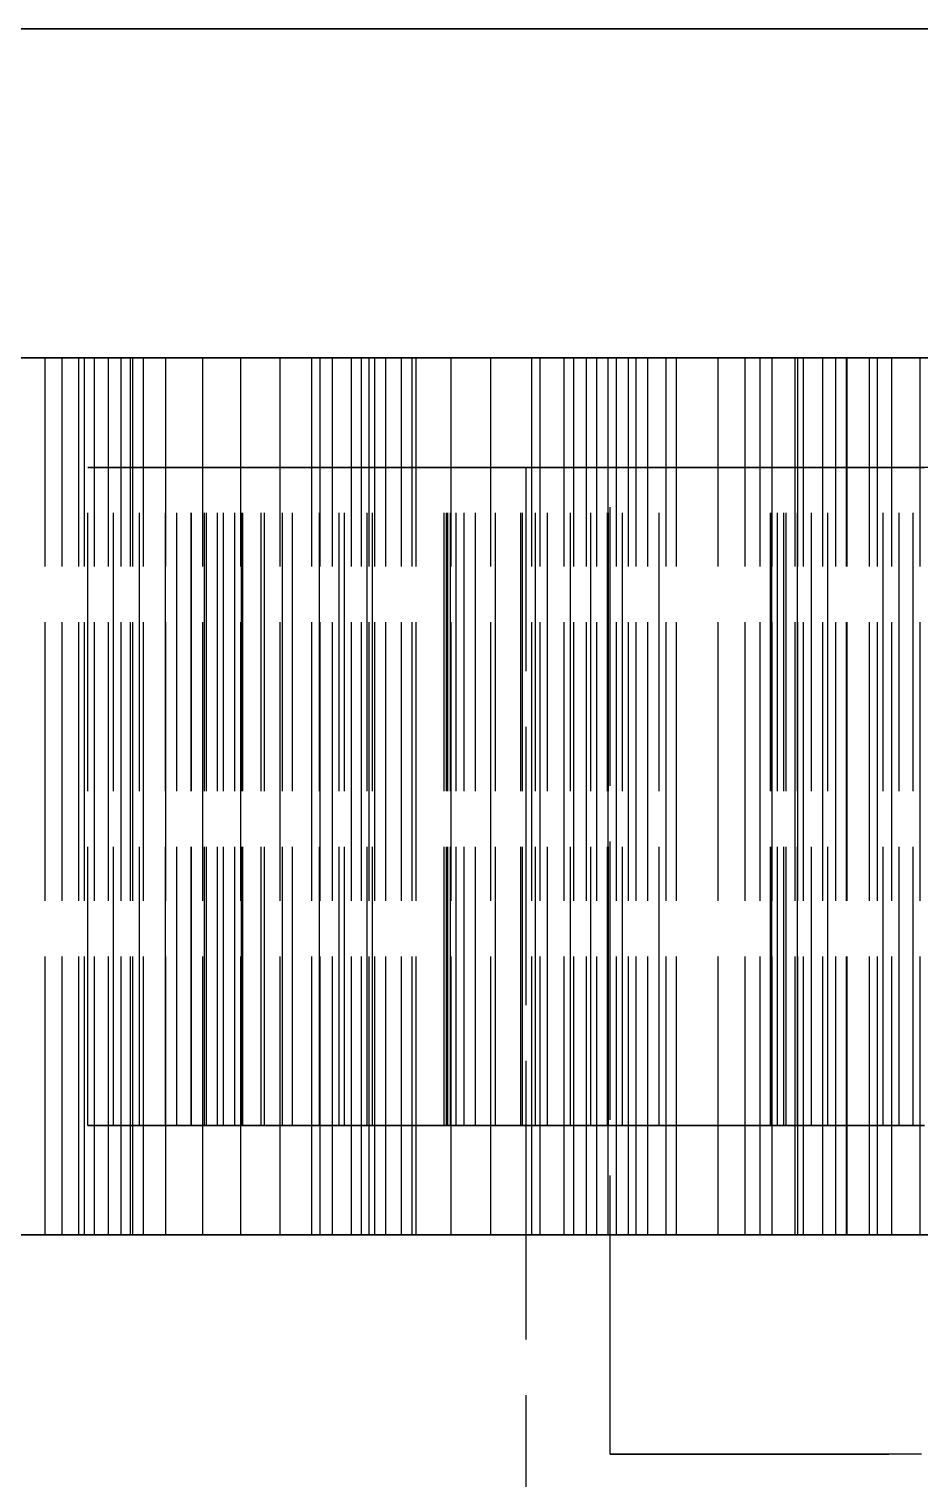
# Model space of a CAD drawing. Header units: millimetres. Extents: x -13 to 276, y -50 to 157.
# Drawn here: x 35.48 to 39.54, y 137.9 to 144.51 of the extents above; entities that cross this region are included whole.
import ezdxf

# ---------------------------------------------------------------- set-up
doc = ezdxf.new("R2010")
doc.units = ezdxf.units.MM
doc.linetypes.add('DASHED', pattern=[1.524, 1.27, -0.254])
doc.layers.add('HIDDEN', color=8, linetype='DASHED')
doc.layers.add('VISIBLE', color=7, linetype='CONTINUOUS')

msp = doc.modelspace()

# ---------------------------------------------------------------- linework, layer by layer
at = {"layer": 'HIDDEN'}
for points in [[(34.77381, 144.51), (35.53571, 144.51), (36.29762, 144.51), (37.05952, 144.51), (37.82143, 144.51), (38.58333, 144.51), (39.34524, 144.51), (40.10714, 144.51), (40.86905, 144.51), (41.63095, 144.51), (42.39286, 144.51), (43.15476, 144.51), (43.91667, 144.51), (44.67857, 144.51), (45.44048, 144.51), (46.20238, 144.51), (46.96429, 144.51), (47.72619, 144.51), (48.4881, 144.51), (49.25, 144.51)], [(44.375, 143.01), (43.76786, 143.01), (43.16071, 143.01), (42.55357, 143.01), (41.94643, 143.01), (41.33929, 143.01), (40.73214, 143.01), (40.125, 143.01), (39.51786, 143.01), (38.91071, 143.01), (38.30357, 143.01), (37.69643, 143.01), (37.08929, 143.01), (36.48214, 143.01), (35.875, 143.01), (35.26786, 143.01)], [(35.26786, 143.01), (35.875, 143.01), (36.48214, 143.01), (37.08929, 143.01), (37.69643, 143.01), (38.30357, 143.01), (38.91071, 143.01), (39.51786, 143.01), (40.125, 143.01), (40.73214, 143.01), (41.33929, 143.01), (41.94643, 143.01), (42.55357, 143.01), (43.16071, 143.01), (43.76786, 143.01), (44.375, 143.01)], [(47.25, 143.01), (46.55159, 143.01), (45.85317, 143.01), (45.15476, 143.01), (44.45635, 143.01), (43.75794, 143.01), (43.05952, 143.01), (42.36111, 143.01), (41.6627, 143.01), (40.96429, 143.01), (40.26587, 143.01), (39.56746, 143.01), (38.86905, 143.01), (38.17063, 143.01), (37.47222, 143.01), (36.77381, 143.01), (36.0754, 143.01), (35.37698, 143.01)], [(35.37698, 143.01), (36.0754, 143.01), (36.77381, 143.01), (37.47222, 143.01), (38.17063, 143.01), (38.86905, 143.01), (39.56746, 143.01), (40.26587, 143.01), (40.96429, 143.01), (41.6627, 143.01), (42.36111, 143.01), (43.05952, 143.01), (43.75794, 143.01), (44.45635, 143.01), (45.15476, 143.01), (45.85317, 143.01), (46.55159, 143.01), (47.25, 143.01)], [(35.55746, 143.01), (35.38294, 143.01)], [(35.38294, 143.01), (35.55746, 143.01)], [(35.73689, 143.01), (35.55746, 143.01)], [(35.55746, 143.01), (35.73689, 143.01)], [(35.55746, 139.01), (35.55746, 143.01)], [(35.55746, 139.01), (35.55746, 143.01)], [(35.94586, 143.01), (35.6345, 143.01)], [(35.6345, 143.01), (35.71131, 143.01)], [(35.71131, 143.01), (35.6345, 143.01)], [(35.6345, 143.01), (35.94586, 143.01)], [(35.6345, 139.01), (35.6345, 143.01)], [(35.6345, 139.01), (35.6345, 143.01)], [(35.71131, 143.01), (35.78155, 143.01)], [(35.78155, 143.01), (35.71131, 143.01)], [(35.71131, 139.01), (35.71131, 143.01)], [(35.71131, 139.01), (35.71131, 143.01)], [(36.00501, 143.01), (35.73689, 143.01)], [(35.73689, 143.01), (36.00501, 143.01)], [(35.73689, 139.01), (35.73689, 143.01)], [(35.73689, 139.01), (35.73689, 143.01)], [(35.78155, 143.01), (35.84574, 143.01)], [(35.84574, 143.01), (35.78155, 143.01)], [(35.78155, 139.01), (35.78155, 143.01)], [(35.78155, 139.01), (35.78155, 143.01)], [(35.84574, 143.01), (35.90423, 143.01)], [(35.90423, 143.01), (35.84574, 143.01)], [(35.84574, 139.01), (35.84574, 143.01)], [(35.84574, 139.01), (35.84574, 143.01)], [(35.90423, 143.01), (35.95725, 143.01)], [(35.95725, 143.01), (35.90423, 143.01)], [(35.90423, 139.01), (35.90423, 143.01)], [(35.90423, 139.01), (35.90423, 143.01)], [(36.10766, 143.01), (35.94586, 143.01)], [(35.94586, 143.01), (36.10766, 143.01)], [(35.94586, 139.01), (35.94586, 143.01)], [(35.94586, 139.01), (35.94586, 143.01)], [(35.95725, 143.01), (36.00501, 143.01)], [(36.00501, 143.01), (35.95725, 143.01)], [(35.95725, 139.01), (35.95725, 143.01)], [(35.95725, 139.01), (35.95725, 143.01)], [(36.00501, 139.01), (36.00501, 143.01)], [(36.00501, 139.01), (36.00501, 143.01)], [(36.27562, 143.01), (36.10766, 143.01)], [(36.10766, 143.01), (36.27562, 143.01)], [(36.10766, 139.01), (36.10766, 143.01)], [(36.10766, 139.01), (36.10766, 143.01)], [(36.44915, 143.01), (36.27562, 143.01)], [(36.27562, 143.01), (36.44915, 143.01)], [(36.27562, 139.01), (36.27562, 143.01)], [(36.27562, 139.01), (36.27562, 143.01)], [(36.6278, 143.01), (36.44915, 143.01)], [(36.44915, 143.01), (36.6278, 143.01)], [(36.44915, 139.01), (36.44915, 143.01)], [(36.44915, 139.01), (36.44915, 143.01)], [(36.81124, 143.01), (36.6278, 143.01)], [(36.6278, 143.01), (36.81124, 143.01)], [(36.6278, 139.01), (36.6278, 143.01)], [(36.6278, 139.01), (36.6278, 143.01)], [(37.05947, 143.01), (36.7733, 143.01)], [(36.7733, 143.01), (36.86629, 143.01)], [(36.86629, 143.01), (36.7733, 143.01)], [(36.7733, 143.01), (37.05947, 143.01)], [(36.7733, 139.01), (36.7733, 143.01)], [(36.7733, 139.01), (36.7733, 143.01)], [(36.9992, 143.01), (36.81124, 143.01)], [(36.81124, 143.01), (36.9992, 143.01)], [(36.81124, 139.01), (36.81124, 143.01)], [(36.81124, 139.01), (36.81124, 143.01)], [(36.86629, 143.01), (36.95321, 143.01)], [(36.95321, 143.01), (36.86629, 143.01)], [(36.86629, 139.01), (36.86629, 143.01)], [(36.86629, 139.01), (36.86629, 143.01)], [(36.95321, 143.01), (37.03452, 143.01)], [(37.03452, 143.01), (36.95321, 143.01)], [(36.95321, 139.01), (36.95321, 143.01)], [(36.95321, 139.01), (36.95321, 143.01)], [(37.24749, 143.01), (36.9992, 143.01)], [(36.9992, 143.01), (37.24749, 143.01)], [(36.9992, 139.01), (36.9992, 143.01)], [(36.9992, 139.01), (36.9992, 143.01)], [(37.03452, 143.01), (37.11054, 143.01)], [(37.11054, 143.01), (37.03452, 143.01)], [(37.03452, 139.01), (37.03452, 143.01)], [(37.03452, 139.01), (37.03452, 143.01)], [(37.23058, 143.01), (37.05947, 143.01)], [(37.05947, 143.01), (37.23058, 143.01)], [(37.05947, 139.01), (37.05947, 143.01)], [(37.05947, 139.01), (37.05947, 143.01)], [(37.11054, 143.01), (37.18147, 143.01)], [(37.18147, 143.01), (37.11054, 143.01)], [(37.11054, 139.01), (37.11054, 143.01)], [(37.11054, 139.01), (37.11054, 143.01)], [(37.18147, 143.01), (37.24749, 143.01)], [(37.24749, 143.01), (37.18147, 143.01)], [(37.18147, 139.01), (37.18147, 143.01)], [(37.18147, 139.01), (37.18147, 143.01)], [(37.40732, 143.01), (37.23058, 143.01)], [(37.23058, 143.01), (37.40732, 143.01)], [(37.23058, 139.01), (37.23058, 143.01)], [(37.23058, 139.01), (37.23058, 143.01)], [(37.24749, 139.01), (37.24749, 143.01)], [(37.24749, 139.01), (37.24749, 143.01)], [(37.58912, 143.01), (37.40732, 143.01)], [(37.40732, 143.01), (37.58912, 143.01)], [(37.40732, 139.01), (37.40732, 143.01)], [(37.40732, 139.01), (37.40732, 143.01)], [(37.77558, 143.01), (37.58912, 143.01)], [(37.58912, 143.01), (37.77558, 143.01)], [(37.58912, 139.01), (37.58912, 143.01)], [(37.58912, 139.01), (37.58912, 143.01)], [(37.96638, 143.01), (37.77558, 143.01)], [(37.77558, 143.01), (37.96638, 143.01)], [(37.77558, 139.01), (37.77558, 143.01)], [(37.77558, 139.01), (37.77558, 143.01)], [(38.07233, 143.01), (37.81378, 143.01)], [(37.81378, 143.01), (37.92217, 143.01)], [(37.92217, 143.01), (37.81378, 143.01)], [(37.81378, 143.01), (38.07233, 143.01)], [(37.81378, 139.01), (37.81378, 143.01)], [(37.81378, 139.01), (37.81378, 143.01)], [(37.92217, 143.01), (38.02503, 143.01)], [(38.02503, 143.01), (37.92217, 143.01)], [(37.92217, 139.01), (37.92217, 143.01)], [(37.92217, 139.01), (37.92217, 143.01)], [(38.16126, 143.01), (37.96638, 143.01)], [(37.96638, 143.01), (38.16126, 143.01)], [(37.96638, 139.01), (37.96638, 143.01)], [(37.96638, 139.01), (37.96638, 143.01)], [(38.02503, 143.01), (38.12276, 143.01)], [(38.12276, 143.01), (38.02503, 143.01)], [(38.02503, 139.01), (38.02503, 143.01)], [(38.02503, 139.01), (38.02503, 143.01)], [(38.25129, 143.01), (38.07233, 143.01)], [(38.07233, 143.01), (38.25129, 143.01)], [(38.07233, 139.01), (38.07233, 143.01)], [(38.07233, 139.01), (38.07233, 143.01)], [(38.12276, 143.01), (38.21565, 143.01)], [(38.21565, 143.01), (38.12276, 143.01)], [(38.12276, 139.01), (38.12276, 143.01)], [(38.12276, 139.01), (38.12276, 143.01)], [(38.38762, 143.01), (38.16126, 143.01)], [(38.16126, 143.01), (38.38762, 143.01)], [(38.16126, 139.01), (38.16126, 143.01)], [(38.16126, 139.01), (38.16126, 143.01)], [(38.21565, 143.01), (38.30389, 143.01)], [(38.30389, 143.01), (38.21565, 143.01)], [(38.21565, 139.01), (38.21565, 143.01)], [(38.21565, 139.01), (38.21565, 143.01)], [(38.43529, 143.01), (38.25129, 143.01)], [(38.25129, 143.01), (38.43529, 143.01)], [(38.25129, 139.01), (38.25129, 143.01)], [(38.25129, 139.01), (38.25129, 143.01)], [(38.30389, 143.01), (38.38762, 143.01)], [(38.38762, 143.01), (38.30389, 143.01)], [(38.30389, 139.01), (38.30389, 143.01)], [(38.30389, 139.01), (38.30389, 143.01)], [(38.38762, 139.01), (38.38762, 143.01)], [(38.38762, 139.01), (38.38762, 143.01)], [(38.62382, 143.01), (38.43529, 143.01)], [(38.43529, 143.01), (38.62382, 143.01)], [(38.43529, 139.01), (38.43529, 143.01)], [(38.43529, 139.01), (38.43529, 143.01)], [(38.8165, 143.01), (38.62382, 143.01)], [(38.62382, 143.01), (38.8165, 143.01)], [(38.62382, 139.01), (38.62382, 143.01)], [(38.62382, 139.01), (38.62382, 143.01)], [(38.97579, 143.01), (38.74708, 143.01)], [(38.74708, 143.01), (38.86993, 143.01)], [(38.86993, 143.01), (38.74708, 143.01)], [(38.74708, 143.01), (38.97579, 143.01)], [(38.74708, 139.01), (38.74708, 143.01)], [(38.74708, 139.01), (38.74708, 143.01)], [(39.01303, 143.01), (38.8165, 143.01)], [(38.8165, 143.01), (39.01303, 143.01)], [(38.8165, 139.01), (38.8165, 143.01)], [(38.8165, 139.01), (38.8165, 143.01)], [(38.86993, 143.01), (38.98785, 143.01)], [(38.98785, 143.01), (38.86993, 143.01)], [(38.86993, 139.01), (38.86993, 143.01)], [(38.86993, 139.01), (38.86993, 143.01)], [(39.16108, 143.01), (38.97579, 143.01)], [(38.97579, 143.01), (39.16108, 143.01)], [(38.97579, 139.01), (38.97579, 143.01)], [(38.97579, 139.01), (38.97579, 143.01)], [(38.98785, 143.01), (39.10118, 143.01)], [(39.10118, 143.01), (38.98785, 143.01)], [(38.98785, 139.01), (38.98785, 143.01)], [(38.98785, 139.01), (38.98785, 143.01)], [(39.21318, 143.01), (39.01303, 143.01)], [(39.01303, 143.01), (39.21318, 143.01)], [(39.01303, 139.01), (39.01303, 143.01)], [(39.01303, 139.01), (39.01303, 143.01)], [(39.10118, 143.01), (39.21016, 143.01)], [(39.21016, 143.01), (39.10118, 143.01)], [(39.10118, 139.01), (39.10118, 143.01)], [(39.10118, 139.01), (39.10118, 143.01)], [(39.35078, 143.01), (39.16108, 143.01)], [(39.16108, 143.01), (39.35078, 143.01)], [(39.16108, 139.01), (39.16108, 143.01)], [(39.16108, 139.01), (39.16108, 143.01)], [(39.21016, 143.01), (39.31495, 143.01)], [(39.31495, 143.01), (39.21016, 143.01)], [(39.21016, 139.01), (39.21016, 143.01)], [(39.21016, 139.01), (39.21016, 143.01)], [(39.41565, 143.01), (39.21318, 143.01)], [(39.21318, 143.01), (39.41565, 143.01)], [(39.21318, 139.01), (39.21318, 143.01)], [(39.21318, 139.01), (39.21318, 143.01)], [(39.31495, 143.01), (39.41565, 143.01)], [(39.41565, 143.01), (39.31495, 143.01)], [(39.31495, 139.01), (39.31495, 143.01)], [(39.31495, 139.01), (39.31495, 143.01)], [(39.54443, 143.01), (39.35078, 143.01)], [(39.35078, 143.01), (39.54443, 143.01)], [(39.35078, 139.01), (39.35078, 143.01)], [(39.35078, 139.01), (39.35078, 143.01)], [(39.41565, 139.01), (39.41565, 143.01)], [(39.41565, 139.01), (39.41565, 143.01)], [(39.74168, 143.01), (39.54443, 143.01)], [(39.54443, 143.01), (39.74168, 143.01)], [(39.54443, 139.01), (39.54443, 143.01)], [(39.54443, 139.01), (39.54443, 143.01)], [(35.75227, 142.51), (35.8694, 142.51)], [(35.8694, 142.51), (35.75227, 142.51)], [(35.75227, 139.51), (35.75227, 142.51)], [(35.75227, 139.51), (35.75227, 142.51)], [(35.8694, 142.51), (35.98758, 142.51)], [(35.98758, 142.51), (35.8694, 142.51)], [(35.8694, 139.51), (35.8694, 142.51)], [(35.8694, 139.51), (35.8694, 142.51)], [(35.98758, 142.51), (36.10621, 142.51)], [(36.10621, 142.51), (35.98758, 142.51)], [(35.98758, 139.51), (35.98758, 142.51)], [(35.98758, 139.51), (35.98758, 142.51)], [(36.10621, 142.51), (36.22466, 142.51)], [(36.22466, 142.51), (36.10621, 142.51)], [(36.10621, 139.51), (36.10621, 142.51)], [(36.10621, 139.51), (36.10621, 142.51)], [(36.15786, 142.51), (36.28389, 142.51)], [(36.22227, 142.51), (36.15786, 142.51)], [(36.28389, 142.51), (36.15786, 142.51)], [(36.15786, 142.51), (36.22227, 142.51)], [(36.15786, 139.51), (36.15786, 142.51)], [(36.15786, 139.51), (36.15786, 142.51)], [(36.29302, 142.51), (36.22227, 142.51)], [(36.22227, 142.51), (36.29302, 142.51)], [(36.22227, 139.51), (36.22227, 142.51)], [(36.22227, 139.51), (36.22227, 142.51)], [(36.22466, 142.51), (36.34218, 142.51)], [(36.34218, 142.51), (36.22466, 142.51)], [(36.22466, 139.51), (36.22466, 142.51)], [(36.22466, 139.51), (36.22466, 142.51)], [(36.28389, 142.51), (36.42237, 142.51)], [(36.42237, 142.51), (36.28389, 142.51)], [(36.28389, 139.51), (36.28389, 142.51)], [(36.28389, 139.51), (36.28389, 142.51)], [(36.36986, 142.51), (36.29302, 142.51)], [(36.29302, 142.51), (36.36986, 142.51)], [(36.29302, 139.51), (36.29302, 142.51)], [(36.29302, 139.51), (36.29302, 142.51)], [(36.34218, 142.51), (36.45752, 142.51)], [(36.45752, 142.51), (36.34218, 142.51)], [(36.34218, 139.51), (36.34218, 142.51)], [(36.34218, 139.51), (36.34218, 142.51)], [(36.45268, 142.51), (36.36986, 142.51)], [(36.36986, 142.51), (36.45268, 142.51)], [(36.36986, 139.51), (36.36986, 142.51)], [(36.36986, 139.51), (36.36986, 142.51)], [(36.42237, 142.51), (36.55631, 142.51)], [(36.55631, 142.51), (36.42237, 142.51)], [(36.42237, 139.51), (36.42237, 142.51)], [(36.42237, 139.51), (36.42237, 142.51)], [(36.54169, 142.51), (36.45268, 142.51)], [(36.45268, 142.51), (36.54169, 142.51)], [(36.45268, 139.51), (36.45268, 142.51)], [(36.45268, 139.51), (36.45268, 142.51)], [(36.45752, 142.51), (36.89741, 142.51)], [(36.89741, 142.51), (36.45752, 142.51)], [(36.45752, 139.51), (36.45752, 142.51)], [(36.45752, 139.51), (36.45752, 142.51)], [(36.63848, 142.51), (36.54169, 142.51)], [(36.54169, 142.51), (36.63848, 142.51)], [(36.54169, 139.51), (36.54169, 142.51)], [(36.54169, 139.51), (36.54169, 142.51)], [(36.55631, 142.51), (36.68494, 142.51)], [(36.68494, 142.51), (36.55631, 142.51)], [(36.55631, 139.51), (36.55631, 142.51)], [(36.55631, 139.51), (36.55631, 142.51)], [(37.04986, 142.51), (36.63848, 142.51)], [(36.63848, 142.51), (37.04986, 142.51)], [(36.63848, 139.51), (36.63848, 142.51)], [(36.63848, 139.51), (36.63848, 142.51)], [(36.68494, 142.51), (36.80727, 142.51)], [(36.80727, 142.51), (36.68494, 142.51)], [(36.68494, 139.51), (36.68494, 142.51)], [(36.68494, 139.51), (36.68494, 142.51)], [(36.80727, 142.51), (36.92182, 142.51)], [(36.92182, 142.51), (36.80727, 142.51)], [(36.80727, 139.51), (36.80727, 142.51)], [(36.80727, 139.51), (36.80727, 142.51)], [(36.89741, 142.51), (37.04986, 142.51)], [(37.04986, 142.51), (36.89741, 142.51)], [(36.89741, 139.51), (36.89741, 142.51)], [(36.89741, 139.51), (36.89741, 142.51)], [(36.92182, 142.51), (37.0248, 142.51)], [(37.0248, 142.51), (36.92182, 142.51)], [(36.92182, 139.51), (36.92182, 142.51)], [(36.92182, 139.51), (36.92182, 142.51)], [(37.0248, 142.51), (37.37533, 142.51)], [(37.37533, 142.51), (37.0248, 142.51)], [(37.0248, 139.51), (37.0248, 142.51)], [(37.0248, 139.51), (37.0248, 142.51)], [(37.04986, 139.51), (37.04986, 142.51)], [(37.04986, 139.51), (37.04986, 142.51)], [(37.37533, 142.51), (37.79184, 142.51)], [(37.79184, 142.51), (37.37533, 142.51)], [(37.37533, 139.51), (37.37533, 142.51)], [(37.37533, 139.51), (37.37533, 142.51)], [(37.38641, 142.51), (37.39199, 142.51)], [(37.39077, 142.51), (37.38641, 142.51)], [(37.39199, 142.51), (37.38641, 142.51)], [(37.38641, 142.51), (37.39077, 142.51)], [(37.38641, 139.51), (37.38641, 142.51)], [(37.38641, 139.51), (37.38641, 142.51)], [(37.40524, 142.51), (37.39077, 142.51)], [(37.39077, 142.51), (37.40524, 142.51)], [(37.39077, 139.51), (37.39077, 142.51)], [(37.39077, 139.51), (37.39077, 142.51)], [(37.39199, 142.51), (37.61028, 142.51)], [(37.61028, 142.51), (37.39199, 142.51)], [(37.39199, 139.51), (37.39199, 142.51)], [(37.39199, 139.51), (37.39199, 142.51)], [(37.43025, 142.51), (37.40524, 142.51)], [(37.40524, 142.51), (37.43025, 142.51)], [(37.40524, 139.51), (37.40524, 142.51)], [(37.40524, 139.51), (37.40524, 142.51)], [(37.46689, 142.51), (37.43025, 142.51)], [(37.43025, 142.51), (37.46689, 142.51)], [(37.43025, 139.51), (37.43025, 142.51)], [(37.43025, 139.51), (37.43025, 142.51)], [(37.51919, 142.51), (37.46689, 142.51)], [(37.46689, 142.51), (37.51919, 142.51)], [(37.46689, 139.51), (37.46689, 142.51)], [(37.46689, 139.51), (37.46689, 142.51)], [(37.79184, 142.51), (37.51919, 142.51)], [(37.51919, 142.51), (37.79184, 142.51)], [(37.51919, 139.51), (37.51919, 142.51)], [(37.51919, 139.51), (37.51919, 142.51)], [(37.61028, 142.51), (37.73299, 142.51)], [(37.73299, 142.51), (37.61028, 142.51)], [(37.61028, 139.51), (37.61028, 142.51)], [(37.61028, 139.51), (37.61028, 142.51)], [(39.56468, 142.51), (39.51627, 142.51), (39.46786, 142.51), (39.41944, 142.51), (39.37103, 142.51), (39.32262, 142.51), (39.27421, 142.51), (39.22579, 142.51), (39.17738, 142.51), (39.12897, 142.51), (39.08056, 142.51), (39.03214, 142.51), (38.98373, 142.51), (38.93532, 142.51), (38.8869, 142.51), (38.83849, 142.51), (38.79008, 142.51), (38.74167, 142.51), (38.69325, 142.51), (38.64484, 142.51), (38.59643, 142.51), (38.54802, 142.51), (38.4996, 142.51), (38.45119, 142.51), (38.40278, 142.51), (38.35437, 142.51), (38.30595, 142.51), (38.25754, 142.51), (38.20913, 142.51), (38.16071, 142.51), (38.1123, 142.51), (38.06389, 142.51), (38.01548, 142.51), (37.96706, 142.51), (37.91865, 142.51), (37.87024, 142.51), (37.82183, 142.51), (37.77341, 142.51), (37.725, 142.51)], [(37.725, 142.51), (37.73128, 142.51), (37.73757, 142.51), (37.74385, 142.51), (37.75013, 142.51), (37.75642, 142.51), (37.7627, 142.51), (37.76898, 142.51), (37.77527, 142.51), (37.78155, 142.51), (37.78783, 142.51), (37.79412, 142.51), (37.8004, 142.51), (37.80668, 142.51), (37.81296, 142.51), (37.81925, 142.51), (37.82553, 142.51), (37.83181, 142.51), (37.8381, 142.51), (37.84438, 142.51), (37.85066, 142.51), (37.85695, 142.51), (37.86323, 142.51), (37.86951, 142.51), (37.8758, 142.51), (37.88208, 142.51), (37.88836, 142.51), (37.89465, 142.51), (37.90093, 142.51), (37.90721, 142.51), (37.9135, 142.51), (37.91978, 142.51), (37.92606, 142.51), (37.93235, 142.51), (37.93863, 142.51), (37.94491, 142.51), (37.95119, 142.51), (37.95748, 142.51), (37.96376, 142.51), (37.97004, 142.51), (37.97633, 142.51), (37.98261, 142.51), (37.98889, 142.51), (37.99518, 142.51), (38.00146, 142.51), (38.00774, 142.51), (38.01403, 142.51), (38.02031, 142.51), (38.02659, 142.51), (38.03288, 142.51), (38.03916, 142.51), (38.04544, 142.51), (38.05173, 142.51), (38.05801, 142.51), (38.06429, 142.51), (38.07058, 142.51), (38.07686, 142.51), (38.08314, 142.51), (38.08943, 142.51), (38.09571, 142.51), (38.10199, 142.51), (38.10827, 142.51), (38.11456, 142.51), (38.12084, 142.51)], [(37.725, 139.51), (37.725, 142.51)], [(37.73299, 142.51), (37.84681, 142.51)], [(37.84681, 142.51), (37.73299, 142.51)], [(37.73299, 139.51), (37.73299, 142.51)], [(37.73299, 139.51), (37.73299, 142.51)], [(38.13197, 142.51), (38.1259, 142.51), (38.11984, 142.51), (38.11378, 142.51), (38.10771, 142.51), (38.10165, 142.51), (38.09559, 142.51), (38.08953, 142.51), (38.08346, 142.51), (38.0774, 142.51), (38.07134, 142.51), (38.06527, 142.51), (38.05921, 142.51), (38.05315, 142.51), (38.04708, 142.51), (38.04102, 142.51), (38.03496, 142.51), (38.0289, 142.51), (38.02283, 142.51), (38.01677, 142.51), (38.01071, 142.51), (38.00464, 142.51), (37.99858, 142.51), (37.99252, 142.51), (37.98646, 142.51), (37.98039, 142.51), (37.97433, 142.51), (37.96827, 142.51), (37.9622, 142.51), (37.95614, 142.51), (37.95008, 142.51), (37.94401, 142.51), (37.93795, 142.51), (37.93189, 142.51), (37.92583, 142.51), (37.91976, 142.51), (37.9137, 142.51), (37.90764, 142.51), (37.90157, 142.51), (37.89551, 142.51), (37.88945, 142.51), (37.88338, 142.51), (37.87732, 142.51), (37.87126, 142.51), (37.8652, 142.51), (37.85913, 142.51), (37.85307, 142.51), (37.84701, 142.51), (37.84094, 142.51), (37.83488, 142.51), (37.82882, 142.51), (37.82276, 142.51), (37.81669, 142.51), (37.81063, 142.51), (37.80457, 142.51), (37.7985, 142.51), (37.79244, 142.51), (37.78638, 142.51), (37.78031, 142.51), (37.77425, 142.51), (37.76819, 142.51), (37.76213, 142.51), (37.75606, 142.51), (37.75, 142.51)], [(37.75, 142.51), (37.79762, 142.51), (37.84524, 142.51), (37.89286, 142.51), (37.94048, 142.51), (37.9881, 142.51), (38.03571, 142.51), (38.08333, 142.51), (38.13095, 142.51), (38.17857, 142.51), (38.22619, 142.51), (38.27381, 142.51), (38.32143, 142.51), (38.36905, 142.51), (38.41667, 142.51), (38.46429, 142.51), (38.5119, 142.51), (38.55952, 142.51), (38.60714, 142.51), (38.65476, 142.51), (38.70238, 142.51), (38.75, 142.51), (38.79762, 142.51), (38.84524, 142.51), (38.89286, 142.51), (38.94048, 142.51), (38.9881, 142.51), (39.03571, 142.51), (39.08333, 142.51), (39.13095, 142.51), (39.17857, 142.51), (39.22619, 142.51), (39.27381, 142.51), (39.32143, 142.51), (39.36905, 142.51), (39.41667, 142.51), (39.46429, 142.51), (39.5119, 142.51), (39.55952, 142.51)], [(37.75, 137.01), (37.75, 142.51)], [(37.79184, 139.51), (37.79184, 142.51)], [(37.79184, 139.51), (37.79184, 142.51)], [(37.84681, 142.51), (37.95097, 142.51)], [(37.95097, 142.51), (37.84681, 142.51)], [(37.84681, 139.51), (37.84681, 142.51)], [(37.84681, 139.51), (37.84681, 142.51)], [(37.95097, 142.51), (38.04441, 142.51)], [(38.04441, 142.51), (37.95097, 142.51)], [(37.95097, 139.51), (37.95097, 142.51)], [(37.95097, 139.51), (37.95097, 142.51)], [(38.04441, 142.51), (38.12529, 142.51)], [(38.12529, 142.51), (38.04441, 142.51)], [(38.04441, 139.51), (38.04441, 142.51)], [(38.04441, 139.51), (38.04441, 142.51)], [(38.12084, 142.51), (40.37916, 142.51)], [(38.12084, 139.51), (38.12084, 142.51)], [(38.12529, 142.51), (38.18832, 142.51)], [(38.18832, 142.51), (38.12529, 142.51)], [(38.12529, 139.51), (38.12529, 142.51)], [(38.12529, 139.51), (38.12529, 142.51)], [(38.13197, 138.011), (38.13197, 142.51)], [(40.36803, 142.51), (38.13197, 142.51)], [(38.18832, 142.51), (38.35556, 142.51)], [(38.35556, 142.51), (38.18832, 142.51)], [(38.18832, 139.51), (38.18832, 142.51)], [(38.18832, 139.51), (38.18832, 142.51)], [(38.35556, 142.51), (38.92453, 142.51)], [(38.92453, 142.51), (38.35556, 142.51)], [(38.35556, 139.51), (38.35556, 142.51)], [(38.35556, 139.51), (38.35556, 142.51)], [(38.86368, 142.51), (38.86987, 142.51)], [(38.92453, 142.51), (38.86368, 142.51)], [(38.86987, 142.51), (38.86368, 142.51)], [(38.86368, 142.51), (38.92453, 142.51)], [(38.86368, 139.51), (38.86368, 142.51)], [(38.86368, 139.51), (38.86368, 142.51)], [(38.86987, 142.51), (38.89542, 142.51)], [(38.89542, 142.51), (38.86987, 142.51)], [(38.86987, 139.51), (38.86987, 142.51)], [(38.86987, 139.51), (38.86987, 142.51)], [(38.89542, 142.51), (38.93492, 142.51)], [(38.93492, 142.51), (38.89542, 142.51)], [(38.89542, 139.51), (38.89542, 142.51)], [(38.89542, 139.51), (38.89542, 142.51)], [(38.92453, 139.51), (38.92453, 142.51)], [(38.92453, 139.51), (38.92453, 142.51)], [(38.93492, 142.51), (38.98671, 142.51)], [(38.98671, 142.51), (38.93492, 142.51)], [(38.93492, 139.51), (38.93492, 142.51)], [(38.93492, 139.51), (38.93492, 142.51)], [(38.98671, 142.51), (39.0499, 142.51)], [(39.0499, 142.51), (38.98671, 142.51)], [(38.98671, 139.51), (38.98671, 142.51)], [(38.98671, 139.51), (38.98671, 142.51)], [(39.0499, 142.51), (39.12397, 142.51)], [(39.12397, 142.51), (39.0499, 142.51)], [(39.0499, 139.51), (39.0499, 142.51)], [(39.0499, 139.51), (39.0499, 142.51)], [(39.12397, 142.51), (39.37603, 142.51)], [(39.37603, 142.51), (39.12397, 142.51)], [(39.12397, 139.51), (39.12397, 142.51)], [(39.12397, 139.51), (39.12397, 142.51)], [(39.37603, 142.51), (39.4501, 142.51)], [(39.4501, 142.51), (39.37603, 142.51)], [(39.37603, 139.51), (39.37603, 142.51)], [(39.37603, 139.51), (39.37603, 142.51)], [(39.4501, 142.51), (39.51329, 142.51)], [(39.51329, 142.51), (39.4501, 142.51)], [(39.4501, 139.51), (39.4501, 142.51)], [(39.4501, 139.51), (39.4501, 142.51)], [(39.51329, 142.51), (39.56508, 142.51)], [(39.56508, 142.51), (39.51329, 142.51)], [(39.51329, 139.51), (39.51329, 142.51)], [(39.51329, 139.51), (39.51329, 142.51)], [(35.75227, 139.51), (35.8694, 139.51)], [(35.8694, 139.51), (35.75227, 139.51)], [(35.8694, 139.51), (35.98758, 139.51)], [(35.98758, 139.51), (35.8694, 139.51)], [(35.98758, 139.51), (36.10621, 139.51)], [(36.10621, 139.51), (35.98758, 139.51)], [(36.10621, 139.51), (36.22466, 139.51)], [(36.22466, 139.51), (36.10621, 139.51)], [(36.15786, 139.51), (36.28389, 139.51)], [(36.22227, 139.51), (36.15786, 139.51)], [(36.28389, 139.51), (36.15786, 139.51)], [(36.15786, 139.51), (36.22227, 139.51)], [(36.29302, 139.51), (36.22227, 139.51)], [(36.22227, 139.51), (36.29302, 139.51)], [(36.22466, 139.51), (36.34218, 139.51)], [(36.34218, 139.51), (36.22466, 139.51)], [(36.28389, 139.51), (36.42237, 139.51)], [(36.42237, 139.51), (36.28389, 139.51)], [(36.36986, 139.51), (36.29302, 139.51)], [(36.29302, 139.51), (36.36986, 139.51)], [(36.34218, 139.51), (36.45752, 139.51)], [(36.45752, 139.51), (36.34218, 139.51)], [(36.45268, 139.51), (36.36986, 139.51)], [(36.36986, 139.51), (36.45268, 139.51)], [(36.42237, 139.51), (36.55631, 139.51)], [(36.55631, 139.51), (36.42237, 139.51)], [(36.54169, 139.51), (36.45268, 139.51)], [(36.45268, 139.51), (36.54169, 139.51)], [(36.45752, 139.51), (36.89741, 139.51)], [(36.89741, 139.51), (36.45752, 139.51)], [(36.63848, 139.51), (36.54169, 139.51)], [(36.54169, 139.51), (36.63848, 139.51)], [(36.55631, 139.51), (36.68494, 139.51)], [(36.68494, 139.51), (36.55631, 139.51)], [(37.04986, 139.51), (36.63848, 139.51)], [(36.63848, 139.51), (37.04986, 139.51)], [(36.68494, 139.51), (36.80727, 139.51)], [(36.80727, 139.51), (36.68494, 139.51)], [(36.80727, 139.51), (36.92182, 139.51)], [(36.92182, 139.51), (36.80727, 139.51)], [(36.89741, 139.51), (37.04986, 139.51)], [(37.04986, 139.51), (36.89741, 139.51)], [(36.92182, 139.51), (37.0248, 139.51)], [(37.0248, 139.51), (36.92182, 139.51)], [(37.0248, 139.51), (37.37533, 139.51)], [(37.37533, 139.51), (37.0248, 139.51)], [(37.37533, 139.51), (37.79184, 139.51)], [(37.79184, 139.51), (37.37533, 139.51)], [(37.38641, 139.51), (37.39199, 139.51)], [(37.39077, 139.51), (37.38641, 139.51)], [(37.39199, 139.51), (37.38641, 139.51)], [(37.38641, 139.51), (37.39077, 139.51)], [(37.40524, 139.51), (37.39077, 139.51)], [(37.39077, 139.51), (37.40524, 139.51)], [(37.39199, 139.51), (37.61028, 139.51)], [(37.61028, 139.51), (37.39199, 139.51)], [(37.43025, 139.51), (37.40524, 139.51)], [(37.40524, 139.51), (37.43025, 139.51)], [(37.46689, 139.51), (37.43025, 139.51)], [(37.43025, 139.51), (37.46689, 139.51)], [(37.51919, 139.51), (37.46689, 139.51)], [(37.46689, 139.51), (37.51919, 139.51)], [(37.79184, 139.51), (37.51919, 139.51)], [(37.51919, 139.51), (37.79184, 139.51)], [(37.61028, 139.51), (37.73299, 139.51)], [(37.73299, 139.51), (37.61028, 139.51)], [(38.12084, 139.51), (38.11456, 139.51), (38.10827, 139.51), (38.10199, 139.51), (38.09571, 139.51), (38.08943, 139.51), (38.08314, 139.51), (38.07686, 139.51), (38.07058, 139.51), (38.06429, 139.51), (38.05801, 139.51), (38.05173, 139.51), (38.04544, 139.51), (38.03916, 139.51), (38.03288, 139.51), (38.02659, 139.51), (38.02031, 139.51), (38.01403, 139.51), (38.00774, 139.51), (38.00146, 139.51), (37.99518, 139.51), (37.98889, 139.51), (37.98261, 139.51), (37.97633, 139.51), (37.97004, 139.51), (37.96376, 139.51), (37.95748, 139.51), (37.95119, 139.51), (37.94491, 139.51), (37.93863, 139.51), (37.93235, 139.51), (37.92606, 139.51), (37.91978, 139.51), (37.9135, 139.51), (37.90721, 139.51), (37.90093, 139.51), (37.89465, 139.51), (37.88836, 139.51), (37.88208, 139.51), (37.8758, 139.51), (37.86951, 139.51), (37.86323, 139.51), (37.85695, 139.51), (37.85066, 139.51), (37.84438, 139.51), (37.8381, 139.51), (37.83181, 139.51), (37.82553, 139.51), (37.81925, 139.51), (37.81296, 139.51), (37.80668, 139.51), (37.8004, 139.51), (37.79412, 139.51), (37.78783, 139.51), (37.78155, 139.51), (37.77527, 139.51), (37.76898, 139.51), (37.7627, 139.51), (37.75642, 139.51), (37.75013, 139.51), (37.74385, 139.51), (37.73757, 139.51), (37.73128, 139.51), (37.725, 139.51)], [(37.725, 139.51), (37.77341, 139.51), (37.82183, 139.51), (37.87024, 139.51), (37.91865, 139.51), (37.96706, 139.51), (38.01548, 139.51), (38.06389, 139.51), (38.1123, 139.51), (38.16071, 139.51), (38.20913, 139.51), (38.25754, 139.51), (38.30595, 139.51), (38.35437, 139.51), (38.40278, 139.51), (38.45119, 139.51), (38.4996, 139.51), (38.54802, 139.51), (38.59643, 139.51), (38.64484, 139.51), (38.69325, 139.51), (38.74167, 139.51), (38.79008, 139.51), (38.83849, 139.51), (38.8869, 139.51), (38.93532, 139.51), (38.98373, 139.51), (39.03214, 139.51), (39.08056, 139.51), (39.12897, 139.51), (39.17738, 139.51), (39.22579, 139.51), (39.27421, 139.51), (39.32262, 139.51), (39.37103, 139.51), (39.41944, 139.51), (39.46786, 139.51), (39.51627, 139.51), (39.56468, 139.51)], [(37.73299, 139.51), (37.84681, 139.51)], [(37.84681, 139.51), (37.73299, 139.51)], [(37.84681, 139.51), (37.95097, 139.51)], [(37.95097, 139.51), (37.84681, 139.51)], [(37.95097, 139.51), (38.04441, 139.51)], [(38.04441, 139.51), (37.95097, 139.51)], [(38.04441, 139.51), (38.12529, 139.51)], [(38.12529, 139.51), (38.04441, 139.51)], [(38.12084, 139.51), (40.37916, 139.51)], [(38.12529, 139.51), (38.18832, 139.51)], [(38.18832, 139.51), (38.12529, 139.51)], [(38.18832, 139.51), (38.35556, 139.51)], [(38.35556, 139.51), (38.18832, 139.51)], [(38.35556, 139.51), (38.92453, 139.51)], [(38.92453, 139.51), (38.35556, 139.51)], [(38.86368, 139.51), (38.86987, 139.51)], [(38.92453, 139.51), (38.86368, 139.51)], [(38.86987, 139.51), (38.86368, 139.51)], [(38.86368, 139.51), (38.92453, 139.51)], [(38.86987, 139.51), (38.89542, 139.51)], [(38.89542, 139.51), (38.86987, 139.51)], [(38.89542, 139.51), (38.93492, 139.51)], [(38.93492, 139.51), (38.89542, 139.51)], [(38.93492, 139.51), (38.98671, 139.51)], [(38.98671, 139.51), (38.93492, 139.51)], [(38.98671, 139.51), (39.0499, 139.51)], [(39.0499, 139.51), (38.98671, 139.51)], [(39.0499, 139.51), (39.12397, 139.51)], [(39.12397, 139.51), (39.0499, 139.51)], [(39.12397, 139.51), (39.37603, 139.51)], [(39.37603, 139.51), (39.12397, 139.51)], [(39.37603, 139.51), (39.4501, 139.51)], [(39.4501, 139.51), (39.37603, 139.51)], [(39.4501, 139.51), (39.51329, 139.51)], [(39.51329, 139.51), (39.4501, 139.51)], [(39.51329, 139.51), (39.56508, 139.51)], [(39.56508, 139.51), (39.51329, 139.51)], [(44.375, 139.01), (43.76786, 139.01), (43.16071, 139.01), (42.55357, 139.01), (41.94643, 139.01), (41.33929, 139.01), (40.73214, 139.01), (40.125, 139.01), (39.51786, 139.01), (38.91071, 139.01), (38.30357, 139.01), (37.69643, 139.01), (37.08929, 139.01), (36.48214, 139.01), (35.875, 139.01), (35.26786, 139.01)], [(35.26786, 139.01), (35.875, 139.01), (36.48214, 139.01), (37.08929, 139.01), (37.69643, 139.01), (38.30357, 139.01), (38.91071, 139.01), (39.51786, 139.01), (40.125, 139.01), (40.73214, 139.01), (41.33929, 139.01), (41.94643, 139.01), (42.55357, 139.01), (43.16071, 139.01), (43.76786, 139.01), (44.375, 139.01)], [(35.55746, 139.01), (35.38294, 139.01)], [(35.38294, 139.01), (35.55746, 139.01)], [(35.73689, 139.01), (35.55746, 139.01)], [(35.55746, 139.01), (35.73689, 139.01)], [(35.94586, 139.01), (35.6345, 139.01)], [(35.6345, 139.01), (35.71131, 139.01)], [(35.71131, 139.01), (35.6345, 139.01)], [(35.6345, 139.01), (35.94586, 139.01)], [(35.71131, 139.01), (35.78155, 139.01)], [(35.78155, 139.01), (35.71131, 139.01)], [(36.00501, 139.01), (35.73689, 139.01)], [(35.73689, 139.01), (36.00501, 139.01)], [(35.78155, 139.01), (35.84574, 139.01)], [(35.84574, 139.01), (35.78155, 139.01)], [(35.84574, 139.01), (35.90423, 139.01)], [(35.90423, 139.01), (35.84574, 139.01)], [(35.90423, 139.01), (35.95725, 139.01)], [(35.95725, 139.01), (35.90423, 139.01)], [(36.10766, 139.01), (35.94586, 139.01)], [(35.94586, 139.01), (36.10766, 139.01)], [(35.95725, 139.01), (36.00501, 139.01)], [(36.00501, 139.01), (35.95725, 139.01)], [(36.27562, 139.01), (36.10766, 139.01)], [(36.10766, 139.01), (36.27562, 139.01)], [(36.44915, 139.01), (36.27562, 139.01)], [(36.27562, 139.01), (36.44915, 139.01)], [(36.6278, 139.01), (36.44915, 139.01)], [(36.44915, 139.01), (36.6278, 139.01)], [(36.81124, 139.01), (36.6278, 139.01)], [(36.6278, 139.01), (36.81124, 139.01)], [(37.05947, 139.01), (36.7733, 139.01)], [(36.7733, 139.01), (36.86629, 139.01)], [(36.86629, 139.01), (36.7733, 139.01)], [(36.7733, 139.01), (37.05947, 139.01)], [(36.9992, 139.01), (36.81124, 139.01)], [(36.81124, 139.01), (36.9992, 139.01)], [(36.86629, 139.01), (36.95321, 139.01)], [(36.95321, 139.01), (36.86629, 139.01)], [(36.95321, 139.01), (37.03452, 139.01)], [(37.03452, 139.01), (36.95321, 139.01)], [(37.24749, 139.01), (36.9992, 139.01)], [(36.9992, 139.01), (37.24749, 139.01)], [(37.03452, 139.01), (37.11054, 139.01)], [(37.11054, 139.01), (37.03452, 139.01)], [(37.23058, 139.01), (37.05947, 139.01)], [(37.05947, 139.01), (37.23058, 139.01)], [(37.11054, 139.01), (37.18147, 139.01)], [(37.18147, 139.01), (37.11054, 139.01)], [(37.18147, 139.01), (37.24749, 139.01)], [(37.24749, 139.01), (37.18147, 139.01)], [(37.40732, 139.01), (37.23058, 139.01)], [(37.23058, 139.01), (37.40732, 139.01)], [(37.58912, 139.01), (37.40732, 139.01)], [(37.40732, 139.01), (37.58912, 139.01)], [(37.77558, 139.01), (37.58912, 139.01)], [(37.58912, 139.01), (37.77558, 139.01)], [(37.96638, 139.01), (37.77558, 139.01)], [(37.77558, 139.01), (37.96638, 139.01)], [(38.07233, 139.01), (37.81378, 139.01)], [(37.81378, 139.01), (37.92217, 139.01)], [(37.92217, 139.01), (37.81378, 139.01)], [(37.81378, 139.01), (38.07233, 139.01)], [(37.92217, 139.01), (38.02503, 139.01)], [(38.02503, 139.01), (37.92217, 139.01)], [(38.16126, 139.01), (37.96638, 139.01)], [(37.96638, 139.01), (38.16126, 139.01)], [(38.02503, 139.01), (38.12276, 139.01)], [(38.12276, 139.01), (38.02503, 139.01)], [(38.25129, 139.01), (38.07233, 139.01)], [(38.07233, 139.01), (38.25129, 139.01)], [(38.12276, 139.01), (38.21565, 139.01)], [(38.21565, 139.01), (38.12276, 139.01)], [(38.38762, 139.01), (38.16126, 139.01)], [(38.16126, 139.01), (38.38762, 139.01)], [(38.21565, 139.01), (38.30389, 139.01)], [(38.30389, 139.01), (38.21565, 139.01)], [(38.43529, 139.01), (38.25129, 139.01)], [(38.25129, 139.01), (38.43529, 139.01)], [(38.30389, 139.01), (38.38762, 139.01)], [(38.38762, 139.01), (38.30389, 139.01)], [(38.62382, 139.01), (38.43529, 139.01)], [(38.43529, 139.01), (38.62382, 139.01)], [(38.8165, 139.01), (38.62382, 139.01)], [(38.62382, 139.01), (38.8165, 139.01)], [(38.97579, 139.01), (38.74708, 139.01)], [(38.74708, 139.01), (38.86993, 139.01)], [(38.86993, 139.01), (38.74708, 139.01)], [(38.74708, 139.01), (38.97579, 139.01)], [(39.01303, 139.01), (38.8165, 139.01)], [(38.8165, 139.01), (39.01303, 139.01)], [(38.86993, 139.01), (38.98785, 139.01)], [(38.98785, 139.01), (38.86993, 139.01)], [(39.16108, 139.01), (38.97579, 139.01)], [(38.97579, 139.01), (39.16108, 139.01)], [(38.98785, 139.01), (39.10118, 139.01)], [(39.10118, 139.01), (38.98785, 139.01)], [(39.21318, 139.01), (39.01303, 139.01)], [(39.01303, 139.01), (39.21318, 139.01)], [(39.10118, 139.01), (39.21016, 139.01)], [(39.21016, 139.01), (39.10118, 139.01)], [(39.35078, 139.01), (39.16108, 139.01)], [(39.16108, 139.01), (39.35078, 139.01)], [(39.21016, 139.01), (39.31495, 139.01)], [(39.31495, 139.01), (39.21016, 139.01)], [(39.41565, 139.01), (39.21318, 139.01)], [(39.21318, 139.01), (39.41565, 139.01)], [(39.31495, 139.01), (39.41565, 139.01)], [(39.41565, 139.01), (39.31495, 139.01)], [(39.54443, 139.01), (39.35078, 139.01)], [(39.35078, 139.01), (39.54443, 139.01)], [(39.74168, 139.01), (39.54443, 139.01)], [(39.54443, 139.01), (39.74168, 139.01)], [(39.55169, 138.011), (39.5162, 138.011), (39.48071, 138.011), (39.44521, 138.011), (39.40972, 138.011), (39.37423, 138.011), (39.33873, 138.011), (39.30324, 138.011), (39.26775, 138.011), (39.23225, 138.011), (39.19676, 138.011), (39.16127, 138.011), (39.12577, 138.011), (39.09028, 138.011), (39.05479, 138.011), (39.01929, 138.011), (38.9838, 138.011), (38.94831, 138.011), (38.91282, 138.011), (38.87732, 138.011), (38.84183, 138.011), (38.80634, 138.011), (38.77084, 138.011), (38.73535, 138.011), (38.69986, 138.011), (38.66436, 138.011), (38.62887, 138.011), (38.59338, 138.011), (38.55788, 138.011), (38.52239, 138.011), (38.4869, 138.011), (38.4514, 138.011), (38.41591, 138.011), (38.38042, 138.011), (38.34492, 138.011), (38.30943, 138.011), (38.27394, 138.011), (38.23845, 138.011), (38.20295, 138.011), (38.16746, 138.011), (38.13197, 138.011)], [(38.13197, 138.011), (40.36803, 138.011)]]:
    msp.add_lwpolyline(points, dxfattribs=at)
at = {"layer": 'VISIBLE'}
msp.add_lwpolyline([(49.25, 144.51), (48.4881, 144.51), (47.72619, 144.51), (46.96429, 144.51), (46.20238, 144.51), (45.44048, 144.51), (44.67857, 144.51), (43.91667, 144.51), (43.15476, 144.51), (42.39286, 144.51), (41.63095, 144.51), (40.86905, 144.51), (40.10714, 144.51), (39.34524, 144.51), (38.58333, 144.51), (37.82143, 144.51), (37.05952, 144.51), (36.29762, 144.51), (35.53571, 144.51), (34.77381, 144.51)], dxfattribs=at)

doc.saveas('drawing.dxf')
